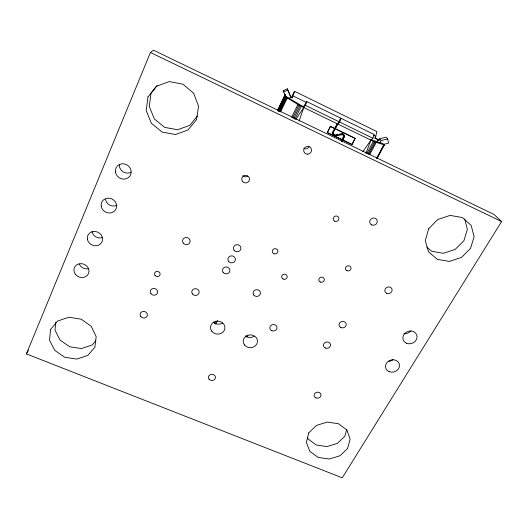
<?xml version="1.0" encoding="UTF-8"?>
<svg xmlns="http://www.w3.org/2000/svg" width="528" height="528" viewBox="0 0 528 528"><rect width="100%" height="100%" fill="white"/><g stroke="black" fill="none" stroke-linecap="round" stroke-linejoin="round"><path stroke-width="0.79" d="M333.122 134.244L332.488 132.119L332.825 132.7C333.161 140.072 350.262 128.436 341.609 141.194M333.379 134.086L332.785 132.152L333.128 132.733C333.736 139.583 350.546 127.816 341.821 141.458M55.79 322.034L55.004 330.119L60.034 340.039L69.683 346.764L81.404 348.566L92.129 345.008L95.865 340.685M343.55 136.759L343.688 135.155L342.784 133.874L342.976 134.343M332.825 132.7L335.808 126.251M333.128 132.733L337.326 123.453M387.71 138.91L381.183 140.547L380.18 142.402L384.021 144.269L388.509 143.147L387.71 138.91L386.113 137.155L379.658 138.772L378.668 140.613L377.929 139.729L374.774 138.191L375.778 136.316L376.893 131.604L294.637 91.337L292.921 94.103L291.865 97.251L292.136 97.911L294.637 91.337M346.738 429.297L344.87 436.234L337.405 443.375L326.971 446.569L316.285 444.998L308.147 439.058L307.58 437.593M384.021 144.269L384.371 144.916L374.385 141.814L337.781 124.06L335.313 128.865L355.186 138.501L351.985 144.586L342.824 140.164L343.325 137.531M330.31 126.238L327.32 132.68L342.56 140.039L342.764 138.415M362.848 151.635L370.94 140.184L372.959 138.277L374.2 134.521L340.949 118.285L339.874 119.473M299.053 121.163L303.758 107.514L305.408 105.369L306.814 101.614L340.679 118.153L339.352 121.909L337.517 123.928L335.042 128.733L330.475 126.522L327.32 132.68M337.781 124.06L339.623 122.041L340.949 118.285M365.977 153.113L370.94 140.184M26.4 353.905L150.434 52.483L153.463 50.173L494.01 214.447L501.6 221.542L342.25 477.827L26.4 353.905L28.426 350.434M278.263 110.557L285.278 94.71L277.794 110.213M278.269 110.609L285.08 94.763L277.583 110.286M278.56 111.177L285.641 96.538L285.094 95.007M278.711 111.434L285.641 96.538M279.391 111.038L286.143 97.093L285.8 96.769M279.893 111.454L286.651 97.489L286.143 97.093M280.553 111.936L287.324 97.951L286.651 97.489M337.517 123.928L303.758 107.514L303.409 106.775L289.78 98.743L290.545 96.347L287.291 88.81L283.206 90.724L283.655 91.991L287.786 90.057L287.291 88.81M291.581 117.322L297.898 104.458L287.324 97.951M292.624 117.922L298.954 105.059L297.898 104.458M293.746 118.536L300.082 105.673L298.954 105.059M294.908 119.143L301.25 106.28L300.082 105.673M303.409 106.775L306.814 101.614M341.735 140.435L343.187 137.491M214.731 323.407L215.827 321.235M215.582 324.218L217.417 320.575M342.045 139.643L343.174 137.478M342.085 141.583L342.824 140.164M246.721 337.273L247.85 335.122M351.985 144.586L354.974 138.197L355.186 138.501M366.802 153.509L373.329 141.339M367.858 153.971L374.385 141.814M368.821 154.367L375.349 142.223M369.679 154.684L376.2 142.553M376.378 142.613L377.929 139.729M376.543 158.228L383.77 144.903M376.939 158.261L384.16 144.956M377.164 158.202L384.41 144.784M295.746 119.552L303.758 107.514L301.25 106.28M334.679 129.228L332.864 131.809L333.208 132.389M157.139 85.523L151.021 93.258L149.279 106.432L154.315 118.899L164.677 127.387L177.619 129.736L189.776 125.367L197.465 116.002M336.244 134.554L337.742 134.33M339.233 134.105L340.725 133.881M333.043 133.498L334.415 134.449M332.779 133.657L334.349 134.746M343.721 135.656L342.157 133.894L342.533 134.482M290.743 96.716L291.865 97.251M150.434 52.483L501.6 221.542M327.162 132.389L342.368 139.729M342.632 139.861L351.78 144.276M330.964 126.555L335.042 128.733M354.242 137.841L335.135 128.581L335.313 128.865M290.156 96.947L292.136 97.911M305.408 105.369L339.352 121.909M339.623 122.041L372.959 138.277M289.601 98.287L285.562 96.32L283.206 90.724M370.867 139.597L380.688 143.009L380.18 142.402M293.086 95.957L306.379 102.445M373.567 135.234L375.778 136.316M375.151 137.874L379.335 140.177M426.789 247.064L431.68 251.288L443.362 253.301L455.129 249.434L463.921 240.669L467.379 229.258L464.693 219.008M379.658 138.772L381.183 140.547M343.352 134.429L343.933 135.366M343.088 134.125L343.471 134.713M343.688 135.155L344.071 135.749M342.784 133.874L343.16 134.462M343.754 135.557L344.137 136.151M342.995 134.475L343.576 135.346M343.134 134.825L342.428 133.676M344.137 136.561L343.339 135.069M342.467 134.039L342.85 134.627M343.464 135.742L343.847 136.343M343.688 136.369L344.071 136.963M343.444 136.092L343.82 136.693M341.821 133.802L342.197 134.389M343.358 136.435L343.933 137.353M341.477 133.769L341.847 134.356M334.079 134.356L334.429 134.95M332.765 132.502L333.102 133.089M333.769 134.211L334.112 134.805M333.967 134.64L334.316 135.234M332.798 132.851L333.142 133.432M333.485 134.02L333.828 134.607M332.891 133.181L333.584 134.363M332.462 132.521L332.798 133.102M333.61 134.475L333.953 135.062M332.501 132.917L332.845 133.505M333.287 134.251L333.63 134.838M332.607 133.3L332.95 133.888M333.01 133.973L333.346 134.561M287.786 90.057L290.545 96.347M309.071 146.698A3.861 3.755 -36.8 0 1 303.937 148.5M247.718 176.154A3.782 3.696 2.6 0 1 242.88 175.712M116.998 205.168A7.669 7.088 28.7 0 1 105.488 199.452M102.703 237.442A7.544 6.871 25.1 0 1 92.017 231.601M410.969 330.713A7.016 6.158 -19.3 0 1 403.946 333.696M393.043 359.568A6.89 5.999 -16.1 0 1 388.516 361.462M254.133 336.362A6.963 6.263 -1.4 0 1 245.414 335.801M222.545 323.083A7.029 6.356 3.1 0 1 213.213 322.034M131.056 172.168A7.808 7.313 33.9 0 1 123.07 171.798A7.808 7.313 33.9 0 1 119.341 164.696M88.816 268.633A7.425 6.659 22.5 0 1 79.365 264.119M50.556 329.465L49.54 340.223L54.74 350.368L64.693 357.238L76.751 359.086L87.773 355.436L94.888 347.233L96.169 336.574L91.172 326.284L81.167 319.169L68.851 317.229L57.618 321.017L50.556 329.465M147.979 96.928L146.203 110.504L151.417 123.347L162.129 132.086L175.487 134.508L188.027 130.007L196.489 119.717L198.581 106.28L193.637 93.232L182.873 84.157L169.198 81.596L156.394 86.302L147.979 96.928M308.728 432.927L306.372 442.438L309.877 451.394L318.226 457.453L329.188 459.043L339.913 455.783L347.589 448.503L350.15 439.072L346.843 429.99L338.481 423.74L327.301 422.063L316.384 425.443L308.728 432.927M428.644 228.789L425.297 240.61L428.492 251.777L437.276 259.354L449.295 261.419L461.426 257.453L470.514 248.457L474.111 236.749L471.174 225.423L462.389 217.569L450.113 215.391L437.725 219.523L428.644 228.789M283.193 279.081A2.785 2.574 -7.5 0 0 287.206 276.533A2.785 2.574 -7.5 0 0 282.889 274.633A2.785 2.574 -7.5 0 0 283.193 279.081M307.817 154.163A3.98 3.868 -34.8 0 0 310.926 148.058A3.98 3.868 -34.8 0 0 304.102 148.592A3.98 3.868 -34.8 0 0 307.817 154.163M386.694 293.33A3.703 3.32 -20.6 0 0 392.146 289.997A3.703 3.32 -20.6 0 0 386.621 287.516A3.703 3.32 -20.6 0 0 386.694 293.33M325.334 348.025A3.571 3.168 -10.6 0 0 330.535 344.876A3.571 3.168 -10.6 0 0 325.076 342.533A3.571 3.168 -10.6 0 0 325.334 348.025M273.834 253.704A2.825 2.647 -6.7 0 0 277.893 251.09A2.825 2.647 -6.7 0 0 273.504 249.13A2.825 2.647 -6.7 0 0 273.834 253.704M140.851 316.602A3.676 3.287 12.5 0 0 147.134 316.12A3.676 3.287 12.5 0 0 143.273 311.421A3.676 3.287 12.5 0 0 140.851 316.602M253.73 294.987A3.676 3.373 -2.4 0 0 260.08 294.499A3.676 3.373 -2.4 0 0 256.483 289.694A3.676 3.373 -2.4 0 0 253.73 294.987M234.102 250.226A3.769 3.538 1.8 0 0 240.596 249.724A3.769 3.538 1.8 0 0 236.861 244.682A3.769 3.538 1.8 0 0 234.102 250.226M223.139 272.356A3.722 3.458 3.3 0 0 229.568 271.861A3.722 3.458 3.3 0 0 225.845 266.937A3.722 3.458 3.3 0 0 223.139 272.356M228.591 261.353A3.749 3.498 2.6 0 0 235.052 260.852A3.749 3.498 2.6 0 0 231.323 255.869A3.749 3.498 2.6 0 0 228.591 261.353M209.068 379.157A3.518 3.082 2.5 0 0 215.134 378.695A3.518 3.082 2.5 0 0 211.583 374.319A3.518 3.082 2.5 0 0 209.068 379.157M192.482 293.997A3.696 3.379 7.4 0 0 198.838 293.509A3.696 3.379 7.4 0 0 195.076 288.697A3.696 3.379 7.4 0 0 192.482 293.997M340.936 327.591A3.617 3.234 -13.3 0 0 346.223 324.37A3.617 3.234 -13.3 0 0 340.725 321.974A3.617 3.234 -13.3 0 0 340.936 327.591M371.659 224.902A3.848 3.564 -26.8 0 0 377.289 221.331A3.848 3.564 -26.8 0 0 371.54 218.645A3.848 3.564 -26.8 0 0 371.659 224.902M315.975 397.894A3.472 3.003 -8.1 0 0 321.017 394.904A3.472 3.003 -8.1 0 0 315.691 392.7A3.472 3.003 -8.1 0 0 315.975 397.894M155.08 275.458A2.825 2.581 14.1 0 0 159.911 275.081A2.825 2.581 14.1 0 0 156.968 271.392A2.825 2.581 14.1 0 0 155.08 275.458M334.745 221.199A2.884 2.713 -22.2 0 0 338.943 218.506A2.884 2.713 -22.2 0 0 334.561 216.473A2.884 2.713 -22.2 0 0 334.745 221.199M320.298 282.038A2.785 2.554 -13.4 0 0 324.35 279.503A2.785 2.554 -13.4 0 0 320.087 277.603A2.785 2.554 -13.4 0 0 320.298 282.038M271.828 330.7A3.604 3.247 -4.5 0 0 277.009 327.485A3.604 3.247 -4.5 0 0 271.405 325.09A3.604 3.247 -4.5 0 0 271.828 330.7M242.405 181.282A3.901 3.802 2.1 0 0 249.13 180.754A3.901 3.802 2.1 0 0 245.289 175.342A3.901 3.802 2.1 0 0 242.405 181.282M346.942 270.706A2.812 2.574 -18.1 0 0 351.041 268.138A2.812 2.574 -18.1 0 0 346.784 266.224A2.812 2.574 -18.1 0 0 346.942 270.706M151.034 293.766A3.722 3.373 13 0 0 157.397 293.271A3.722 3.373 13 0 0 153.516 288.453A3.722 3.373 13 0 0 151.034 293.766M183.289 243.118A3.802 3.557 12.9 0 0 189.816 242.609A3.802 3.557 12.9 0 0 185.922 237.527A3.802 3.557 12.9 0 0 183.289 243.118M101.191 206.184A7.907 7.286 27.9 0 0 113.718 211.695A7.907 7.286 27.9 0 0 111.725 198.878A7.907 7.286 27.9 0 0 101.191 206.184M87.371 239.197A7.775 7.049 24.5 0 0 99.739 244.517A7.775 7.049 24.5 0 0 97.693 232.122A7.775 7.049 24.5 0 0 87.371 239.197M406.388 343.2A7.22 6.296 -19 0 0 417.087 336.877A7.22 6.296 -19 0 0 406.402 332.152A7.22 6.296 -19 0 0 406.388 343.2M389.037 371.593A7.088 6.131 -15.9 0 0 399.518 365.449A7.088 6.131 -15.9 0 0 388.938 360.881A7.088 6.131 -15.9 0 0 389.037 371.593M244.457 344.942A7.161 6.409 -1.5 0 0 256.819 344.012A7.161 6.409 -1.5 0 0 249.797 334.897A7.161 6.409 -1.5 0 0 244.457 344.942M211.834 331.34A7.234 6.508 2.9 0 0 224.301 330.396A7.234 6.508 2.9 0 0 217.048 321.136A7.234 6.508 2.9 0 0 211.834 331.34M115.474 172.049A8.052 7.524 32.9 0 0 128.165 177.764A8.052 7.524 32.9 0 0 126.238 164.498A8.052 7.524 32.9 0 0 115.474 172.049M75.596 274.527A7.649 6.824 22 0 0 88.486 273.55A7.649 6.824 22 0 0 80.236 263.65A7.649 6.824 22 0 0 75.596 274.527"/></g></svg>
